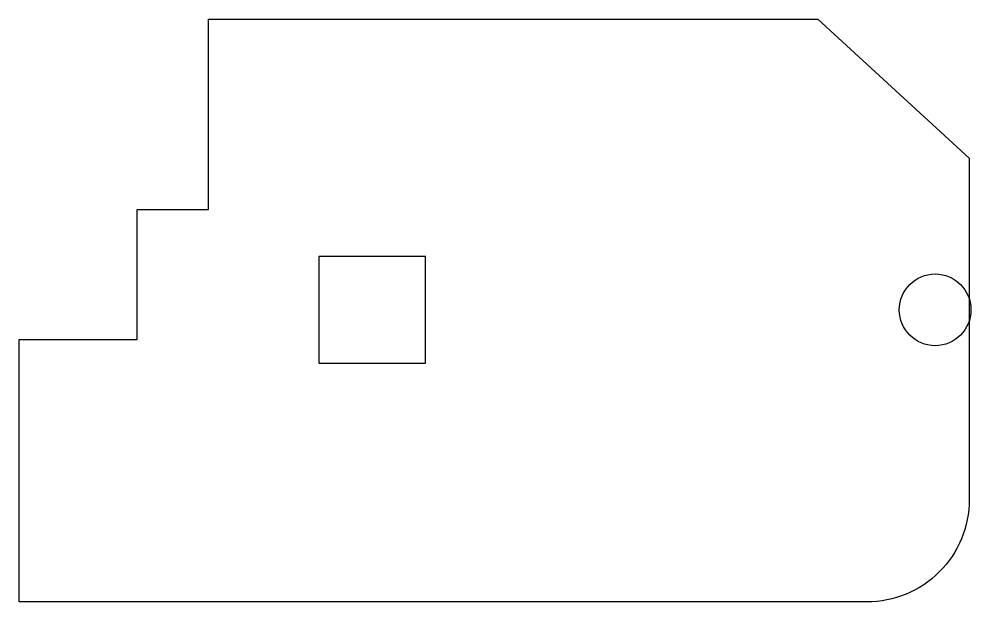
# Model space of a CAD drawing. Header units: millimetres. Extents: x 2135 to 16085, y 1287 to 9825.
import ezdxf

# ---------------------------------------------------------------- set-up
doc = ezdxf.new("R2010")
doc.units = ezdxf.units.MM
doc.layers.add('COLUMN', color=4, linetype='Continuous')
doc.layers.add('FLOOR', color=1, linetype='Continuous', lineweight=5)

msp = doc.modelspace()

# ---------------------------------------------------------------- linework, layer by layer
at = {"layer": 'COLUMN'}
msp.add_lwpolyline([(6530, 4786), (8090, 4786), (8090, 6346), (6530, 6346)], close=True, dxfattribs=at)
msp.add_circle((15560, 5566), 525, dxfattribs=at)
at = {"layer": 'FLOOR', "color": 1, "lineweight": 25, "ltscale": 10}
msp.add_lwpolyline([(4911, 9825), (13843, 9825), (16060, 7787), (16060, 2787, -0.414214), (14560, 1287), (2135, 1287), (2135, 5131), (3868, 5131), (3868, 7036), (4911, 7036), (4911, 9825)], format="xyb", dxfattribs=at)

doc.saveas('drawing.dxf')
